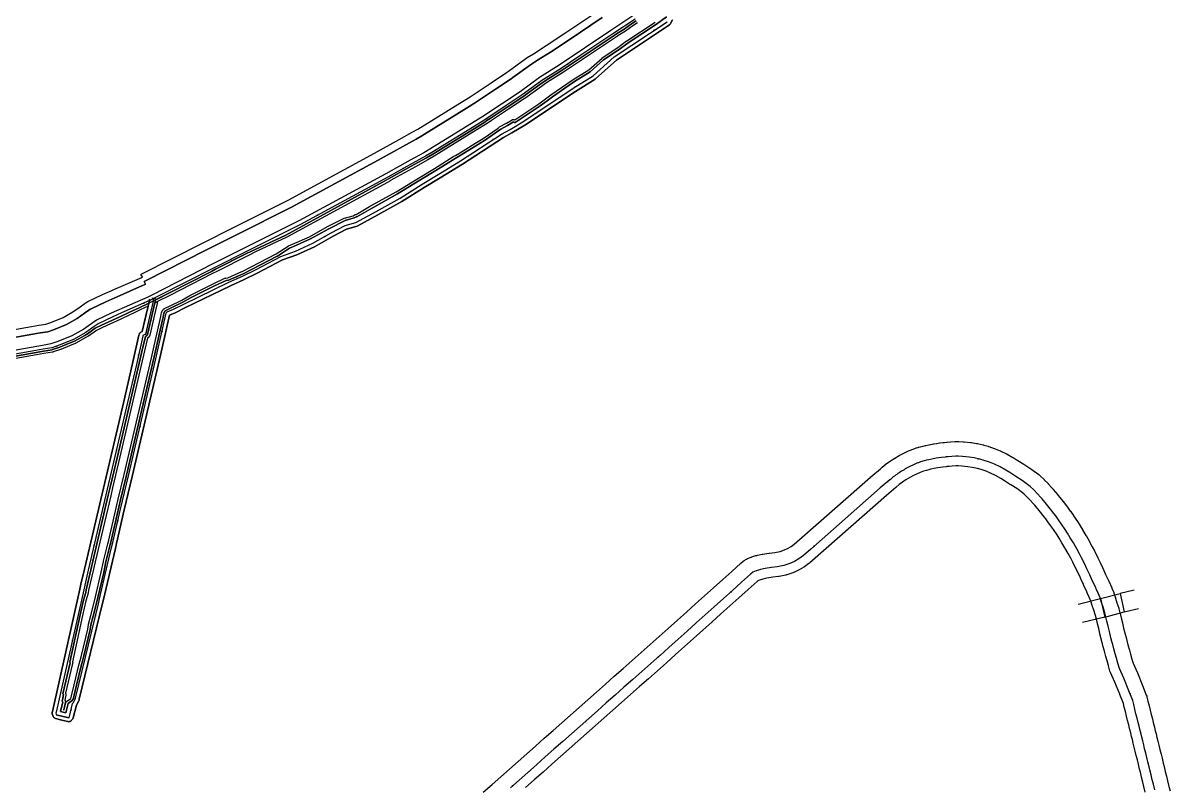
# Model space of a CAD drawing. Header units: inches. Extents: x 87989 to 118156, y 435697 to 451526.
# Drawn here: x 97724 to 98901, y 437303 to 438086 of the extents above; entities that cross this region are included whole.
import ezdxf

# ---------------------------------------------------------------- set-up
doc = ezdxf.new("R2010")
doc.units = ezdxf.units.IN
doc.header["$MEASUREMENT"] = 0
for name, color, linetype, true_color in [('As_waterkering_AWK', 7, 'Continuous', 0xbe8997), ('As_waterkering_BWK', 7, 'Continuous', 0x7b8981), ('Beschermingszone_BWK', 7, 'Continuous', 0xcf890d), ('Grens_bebouwingsvrije_zone_BWK', 7, 'Continuous', 0x6789ae), ('Kernzone_AWK', 7, 'Continuous', 0x778924), ('Kernzone_BWK', 7, 'Continuous', 0xcb89af), ('Kunstwerken_AWK', 7, 'Continuous', 0x7389c6), ('Kunstwerken_BWK', 7, 'Continuous', 0xc78952), ('Referentiepunten_AWK', 7, 'Continuous', 0x6f8969), ('Referentiepunten_BWK', 7, 'Continuous', 0x178980)]:
    doc.layers.add(name, color=color, linetype=linetype, true_color=true_color)

msp = doc.modelspace()

# ---------------------------------------------------------------- linework, layer by layer
at = {"layer": 'As_waterkering_AWK'}
msp.add_lwpolyline([(98885.756, 437299.776), (98884.342, 437305.513), (98883.225, 437310.047), (98881.99, 437315.062), (98880.709, 437320.261), (98879.915, 437323.481), (98878.675, 437328.514), (98877.594, 437332.9), (98876.464, 437337.489), (98875.36, 437341.967), (98874.375, 437345.964), (98873.381, 437350), (98872.475, 437353.661), (98871.691, 437356.824), (98870.784, 437360.488), (98869.635, 437365.131), (98868.7, 437368.905), (98867.588, 437373.401), (98866.484, 437377.859), (98865.339, 437382.484), (98864.185, 437387.145), (98863.135, 437391.382), (98859.128, 437401.42), (98854.099, 437414.228), (98849.384, 437424.286), (98847.777, 437429.856), (98846.415, 437434.878), (98845.262, 437439.127), (98843.79, 437444.555), (98842.597, 437448.952), (98841.749, 437452.078), (98840.776, 437455.663), (98840.772, 437455.681), (98839.168, 437462.24), (98837.99, 437467.504), (98836.654, 437472.69), (98835.624, 437477.032), (98835.554, 437477.327), (98834.454, 437481.412), (98832.647, 437486.992), (98831.154, 437491.942), (98829.582, 437496.657), (98828.696, 437498.969), (98827.775, 437501.372), (98825.608, 437506.086), (98825.102, 437507.186), (98821.663, 437514.346), (98818.969, 437520.376), (98818.433, 437521.524), (98816.111, 437526.495), (98813.799, 437531.27), (98810.47, 437537.899), (98808.347, 437541.985), (98805.655, 437547.021), (98802.172, 437553.072), (98799.072, 437558.344), (98796.257, 437563.064), (98793.846, 437566.786), (98790.064, 437572.388), (98786.916, 437576.852), (98784.069, 437580.744), (98781.818, 437583.73), (98780.041, 437586.033), (98777.479, 437589.223), (98774.646, 437592.75), (98770.067, 437598.152), (98768.443, 437600.007), (98765.368, 437603.502), (98761.529, 437607.527), (98757.853, 437611.074), (98749.747, 437617.039), (98743.209, 437621.024), (98736.933, 437625.171), (98732.819, 437627.645), (98726.9, 437630.984), (98721.277, 437633.72), (98716.099, 437635.855), (98710.653, 437637.731), (98706.223, 437638.995), (98700.356, 437640.323), (98695.2, 437641.176), (98688.458, 437641.863), (98683.948, 437642.019), (98681.39, 437641.944), (98677.315, 437641.736), (98673.792, 437641.466), (98671.464, 437641.241), (98670.436, 437641.131), (98666.94, 437640.7), (98664.234, 437640.31), (98661.419, 437639.85), (98657.024, 437639.022), (98653.86, 437638.341), (98651.513, 437637.789), (98648.914, 437637.132), (98645.326, 437636.143), (98644.584, 437635.876), (98643.846, 437635.598), (98643.108, 437635.318), (98642.374, 437635.028), (98641.641, 437634.737), (98640.912, 437634.435), (98640.182, 437634.133), (98639.458, 437633.82), (98638.734, 437633.506), (98638.014, 437633.182), (98637.295, 437632.857), (98636.581, 437632.521), (98635.867, 437632.185), (98635.159, 437631.838), (98634.451, 437631.492), (98633.743, 437631.13), (98633.735, 437631.126), (98633.728, 437631.123), (98633.721, 437631.119), (98633.706, 437631.111), (98633.693, 437631.105), (98633.68, 437631.097), (98633.667, 437631.091), (98633.653, 437631.085), (98633.64, 437631.078), (98633.627, 437631.071), (98633.614, 437631.065), (98633.601, 437631.058), (98633.588, 437631.051), (98633.575, 437631.045), (98633.562, 437631.038), (98633.549, 437631.031), (98633.536, 437631.024), (98633.523, 437631.018), (98633.51, 437631.011), (98632.2, 437630.339), (98630.91, 437629.629), (98629.619, 437628.918), (98628.349, 437628.17), (98627.078, 437627.421), (98625.83, 437626.635), (98624.581, 437625.848), (98623.356, 437625.025), (98622.13, 437624.203), (98620.93, 437623.344), (98619.73, 437622.486), (98618.555, 437621.593), (98617.382, 437620.702), (98616.236, 437619.774), (98615.09, 437618.849), (98613.972, 437617.89), (98613.965, 437617.884), (98613.96, 437617.88), (98613.954, 437617.875), (98613.946, 437617.868), (98613.938, 437617.861), (98613.924, 437617.849), (98613.912, 437617.84), (98613.901, 437617.83), (98613.89, 437617.821), (98613.879, 437617.811), (98613.868, 437617.801), (98613.856, 437617.792), (98613.845, 437617.782), (98613.834, 437617.772), (98613.823, 437617.763), (98613.812, 437617.753), (98613.801, 437617.744), (98613.789, 437617.734), (98613.778, 437617.724), (98613.768, 437617.715), (98613.756, 437617.705), (98603.717, 437609.401), (98555.932, 437567.197), (98532.625, 437546.705), (98525.043, 437540.038), (98520.466, 437536.812), (98515.841, 437534.144), (98511.127, 437531.92), (98504.992, 437529.875), (98498.233, 437528.541), (98492.185, 437527.74), (98485.782, 437526.673), (98480.891, 437525.695), (98476.973, 437524.445), (98476.711, 437524.361), (98473.126, 437523.011), (98470.865, 437520.984), (98461.544, 437512.63), (98452.238, 437504.289), (98442.933, 437495.948), (98433.612, 437487.594), (98424.31, 437479.257), (98415.025, 437470.934), (98405.739, 437462.611), (98396.417, 437454.256), (98387.114, 437445.918), (98377.897, 437437.696), (98377.808, 437437.618), (98368.542, 437429.419), (98359.332, 437421.27), (98350.124, 437413.123), (98340.916, 437404.974), (98331.706, 437396.824), (98322.744, 437388.894), (98313.782, 437380.964), (98304.838, 437373.05), (98295.894, 437365.136), (98286.95, 437357.221), (98278.006, 437349.307), (98269.062, 437341.393), (98260.117, 437333.478), (98251.174, 437325.564), (98242.229, 437317.65), (98233.285, 437309.735), (98224.341, 437301.821)], dxfattribs=at)
at = {"layer": 'As_waterkering_BWK'}
for points in [[(97857.4336, 437803.3543), (97857.922, 437802.389), (97853.981, 437785.124), (97849.874, 437767.3092), (97847.0258, 437765.8321), (97846.8816, 437765.1795), (97840.3423, 437736.0544), (97831.2672, 437697.084), (97791.0326, 437525.2587), (97787.3926, 437509.75), (97786.2816, 437504.8064), (97758.0849, 437379.3385), (97757.8466, 437378.3904), (97758.5081, 437376.7367), (97770.9764, 437373.5612), (97771.6711, 437374.8846), (97774.8935, 437388.2187), (97775.706, 437389.3045), (97777.7139, 437392.9059), (97777.9361, 437393.723), (97801.3697, 437490.6626), (97802.5872, 437495.8577), (97814.5808, 437547.0347), (97816.0604, 437553.3482), (97824.1182, 437587.7309), (97832.157, 437622.0327), (97860.2777, 437742.0248), (97863.0812, 437754.0834), (97870.4668, 437787.3433), (97870.6123, 437788.1383), (97870.9024, 437788.8749), (97871.1348, 437789.1689), (97871.3232, 437789.4073), (97872.0903, 437789.9281), (97878.4125, 437792.7805), (97888.3303, 437797.6536), (97935.1559, 437820.4287), (97949.3262, 437826.7174), (97962.7043, 437833.2759), (97988.8111, 437846.9476), (98003.5789, 437852.3924), (98021.5044, 437860.396), (98040.4883, 437871.1778), (98054.6436, 437878.52), (98065.69, 437881.695), (98086.4598, 437893.1383), (98110.9999, 437906.6982), (98133.8203, 437920.9196), (98150.2245, 437930.8415), (98172.9787, 437944.8644), (98215.246, 437972.3811), (98223.9111, 437977.0114), (98237.1403, 437984.8166), (98288.8003, 438019.6094), (98309.2394, 438032.2432), (98330.9353, 438051.4917), (98385.2411, 438087.6736)], [(98352.3004, 438090.3499), (98329.5892, 438075.1895), (98295.6904, 438052.585), (98276.3926, 438039.7167), (98262.7641, 438031.1633), (98256.5733, 438027.2779), (98238.7689, 438014.273), (98236.4675, 438012.5921), (98220.0098, 438001.6662), (98198.1514, 437987.1546), (98186.9617, 437980.249), (98143.6754, 437953.5379), (98137.2612, 437949.8421), (98123.5307, 437942.2994), (98098.3851, 437928.2472), (98008.9877, 437879.7733), (97952.6633, 437851.5521), (97920.8083, 437835.5912), (97858.6333, 437803.9613), (97857.4336, 437803.3543)], [(97857.4336, 437803.3543), (97853.8603, 437801.6527), (97827.4548, 437789.969), (97825.2666, 437789.0008), (97816.1578, 437784.9704), (97801.3221, 437777.9363), (97797.1583, 437774.9652), (97788.6221, 437768.8743), (97775.9882, 437761.7305), (97761.1715, 437755.7774), (97753.6309, 437753.1977), (97744.5446, 437751.6903), (97737.1519, 437750.36), (97715.7954, 437746.5169)]]:
    msp.add_lwpolyline(points, dxfattribs=at)
at = {"layer": 'Beschermingszone_BWK'}
for points in [[(97711.3678, 437771.1218), (97732.7243, 437774.9648), (97740.2851, 437776.3242), (97747.4973, 437777.5218), (97752.4592, 437779.2194), (97765.1278, 437784.3094), (97775.1719, 437789.9888), (97782.6374, 437795.3157), (97786.8012, 437798.2868), (97788.8221, 437799.5869), (97790.6116, 437800.5258), (97805.7446, 437807.6962), (97815.1509, 437811.8628), (97817.339, 437812.831), (97843.4262, 437824.3739), (97844.8986, 437825.075), (97846.5275, 437825.854), (97844.7931, 437828.3386), (97845.3929, 437828.6421), (97845.9651, 437828.9316), (97908.1889, 437860.5861), (97940.1204, 437876.5856), (97996.0396, 437904.6037), (98084.8816, 437952.7766), (98109.9605, 437966.7911), (98123.5298, 437974.2456), (98129.3307, 437977.588), (98172.2573, 438004.0771), (98183.0514, 438010.7386), (98204.5232, 438024.9936), (98220.4586, 438035.5727), (98222.2535, 438036.8837), (98240.058, 438049.8885), (98241.6889, 438050.994), (98247.8796, 438054.8793), (98261.1803, 438063.2271), (98280.1563, 438075.8807), (98314.0494, 438098.4814)], [(98318.4893, 438091.8266), (98284.5946, 438069.2248), (98265.5267, 438056.5098), (98252.1323, 438048.1033), (98245.9416, 438044.2179), (98244.7766, 438043.4283), (98226.9721, 438030.4235), (98225.0326, 438029.0068), (98208.9479, 438018.3286), (98187.3657, 438004.0003), (98176.4585, 437997.2691), (98133.4292, 437970.7165), (98127.453, 437967.2731), (98113.8377, 437959.7934), (98088.7397, 437945.7682), (97999.739, 437897.5093), (97943.7041, 437869.4331), (97911.7944, 437853.4447), (97849.5846, 437821.7972), (97849.0045, 437821.5037), (97848.4046, 437821.2002), (97849.838, 437818.5633), (97848.338, 437817.8521), (97846.7651, 437817.1031), (97820.5761, 437805.5152), (97818.3879, 437804.547), (97809.0768, 437800.4239), (97794.039, 437793.2971), (97792.8221, 437792.6587), (97791.4479, 437791.7746), (97787.2841, 437788.8035), (97779.476, 437783.2321), (97768.6031, 437777.0841), (97755.2471, 437771.7179), (97749.46, 437769.7381), (97741.6481, 437768.4413), (97734.1411, 437767.0912), (97712.7846, 437763.2482)], [(98384.6758, 438092.5039), (98374.4297, 438085.0391), (98345.0508, 438065.9102), (98336.1191, 438059.1797), (98320.0117, 438048.4844), (98306.2441, 438036.2695), (98290.1563, 438026.3262), (98283.5137, 438021.8262), (98267.3691, 438010.6094), (98261.9395, 438006.3809), (98254.8105, 438001.5293), (98229.1484, 437984.1914), (98228.1504, 437984.4395), (98227.3867, 437984.8672), (98221.4609, 437981.3711), (98214.4258, 437977.6113), (98213.3008, 437976.6406), (98197.7793, 437965.9102), (98188.9844, 437960.5176), (98177.0684, 437953.2129), (98169.248, 437948.418), (98167.707, 437947.4902), (98147.6191, 437935.1094), (98131.2051, 437925.1797), (98108.4668, 437911.0117), (98084.0449, 437897.5156), (98081.0605, 437895.873), (98066.5098, 437887.5293), (98066.0137, 437887.582), (98063.7695, 437886.3457), (98054.793, 437883.7656), (98037.7773, 437875.3887), (98019.2461, 437864.8633), (98001.6934, 437857.0254), (97997.5059, 437855.4824), (97985.1016, 437847.2617), (97985.0137, 437847.2168), (97959.3906, 437833.8789), (97949.8633, 437829.207), (97934.7793, 437822.4492), (97932.3906, 437822.2793), (97920.4063, 437816.6738), (97896.4902, 437804.6504), (97888.1172, 437799.8379), (97876.0527, 437794.043), (97874.0176, 437792.9922), (97871.2676, 437791.752), (97870.9668, 437791.582), (97870.1992, 437791.0625), (97870.0469, 437790.9395), (97869.9492, 437790.8906), (97869.8965, 437790.8008), (97869.7539, 437790.6465), (97869.5664, 437790.4082), (97869.334, 437790.1152), (97869.1699, 437789.875), (97869.041, 437789.6074), (97868.7988, 437788.9941), (97868.7129, 437788.8516), (97867.793, 437784.6348), (97866.4902, 437778.6602), (97861.1309, 437754.5273), (97858.3301, 437742.4785), (97830.2344, 437622.5957), (97829.8906, 437621.2891), (97824.1465, 437597.1973), (97820.791, 437582.2988), (97814.1133, 437553.8047), (97813.5371, 437551.4512), (97810.8613, 437540.5215), (97809.0801, 437533.5801), (97806.8125, 437522.6523), (97800.8379, 437497.1621), (97799.0605, 437490.0254), (97796.0293, 437477.9492), (97793.7383, 437469.0254), (97792.9063, 437464.166), (97786.3652, 437437.0996), (97784.9844, 437431.8691), (97784.0508, 437428.3301), (97778.9004, 437407.0703), (97776.248, 437395.6836), (97775.7422, 437393.4766), (97774.5371, 437391.3145), (97770.3906, 437388.5), (97768.1309, 437378.7695), (97762.6406, 437380.0293), (97764.9941, 437390.0117), (97764.4902, 437390.1309), (97764.1699, 437390.6504), (97764.8203, 437393.9453), (97765.5098, 437397.4492), (97764.8906, 437398.3809), (97772.5, 437430.1094), (97772.1895, 437430.6895), (97782.5879, 437479.2461), (97785.9727, 437494.3066), (97788.4805, 437502.1895), (97788.8105, 437504.8906), (97793.9258, 437526.6855), (97795.6992, 437534.2402), (97811.5801, 437601.9199), (97813.4844, 437610.0723), (97820.9102, 437641.8184), (97831.2324, 437685.9648), (97846.3379, 437750.7598), (97849.5977, 437764.9141), (97850.7949, 437765.5332), (97851.0859, 437765.7188), (97851.3418, 437765.9512), (97851.5547, 437766.2246), (97851.7168, 437766.5313), (97851.8223, 437766.8594), (97855.5508, 437783.0293), (97855.9297, 437784.6777), (97859.2539, 437799.2363), (97859.2555, 437799.2435), (97862.1387, 437800.6426), (97862.1307, 437800.6073), (97861.6914, 437798.6797), (97858.3672, 437784.1172), (97857.9863, 437782.4688), (97854.2598, 437766.2988), (97854.2012, 437766.0898), (97854.0938, 437765.7598), (97853.9258, 437765.3633), (97853.7656, 437765.0566), (97853.5313, 437764.6934), (97853.3184, 437764.4199), (97853.0254, 437764.1016), (97852.7695, 437763.8691), (97852.4258, 437763.6074), (97852.1328, 437763.4219), (97851.9453, 437763.3145), (97851.7754, 437763.2266), (97848.7715, 437750.1953), (97833.666, 437685.3965), (97823.3438, 437641.25), (97815.9199, 437609.502), (97814.0137, 437601.3496), (97798.1348, 437533.668), (97796.3594, 437526.1152), (97791.2754, 437504.4512), (97790.9609, 437501.8867), (97790.9414, 437501.7559), (97790.8613, 437501.4316), (97788.3867, 437493.6523), (97785.0293, 437478.7109), (97774.8203, 437431.0313), (97774.9355, 437430.666), (97774.9941, 437430.2871), (97774.9922, 437429.9043), (97774.9316, 437429.5273), (97767.582, 437398.8477), (97767.7734, 437398.5098), (97767.9102, 437398.1465), (97767.9902, 437397.7656), (97768.0098, 437397.377), (97767.9668, 437396.9922), (97767.2734, 437393.4629), (97766.9082, 437391.6172), (97767.1348, 437391.3027), (97767.3086, 437390.957), (97767.4258, 437390.5898), (97767.4863, 437390.207), (97767.4863, 437389.8203), (97767.4277, 437389.4375), (97765.6504, 437381.9043), (97766.2598, 437381.7637), (97767.9551, 437389.0664), (97768.0664, 437389.4219), (97768.2285, 437389.7559), (97768.4395, 437390.0645), (97768.6934, 437390.3359), (97768.9863, 437390.5684), (97772.6426, 437393.0508), (97773.3848, 437394.3828), (97773.8125, 437396.2461), (97776.4668, 437407.6484), (97781.627, 437428.9434), (97782.5664, 437432.5078), (97783.9414, 437437.7129), (97790.457, 437464.6699), (97791.2734, 437469.4473), (97791.3164, 437469.6484), (97793.6074, 437478.5645), (97796.6348, 437490.6309), (97798.4082, 437497.75), (97804.3711, 437523.1914), (97806.6328, 437534.0879), (97806.6582, 437534.2012), (97808.4355, 437541.1289), (97811.1094, 437552.0469), (97811.6816, 437554.3867), (97818.3535, 437582.8574), (97821.7109, 437597.7617), (97827.4648, 437621.8984), (97827.8008, 437623.166), (97827.8164, 437623.2344), (97855.8965, 437743.0469), (97858.6934, 437755.0801), (97864.0488, 437779.1973), (97865.3496, 437785.168), (97866.2695, 437789.3848), (97866.3633, 437789.707), (97866.5488, 437790.1035), (97866.7148, 437790.5234), (97866.7891, 437790.6934), (97866.918, 437790.9609), (97867.1016, 437791.2793), (97867.2637, 437791.5195), (97867.3711, 437791.6641), (97867.6035, 437791.959), (97867.793, 437792.1973), (97867.9336, 437792.3613), (97868.1328, 437792.6094), (97868.3652, 437792.8262), (97868.627, 437793.0059), (97868.7949, 437793.1309), (97869.5625, 437793.6504), (97869.7461, 437793.7637), (97870.0469, 437793.9336), (97870.2402, 437794.0293), (97872.9297, 437795.2441), (97874.9043, 437796.2637), (97874.9688, 437796.2969), (97886.9512, 437802.0508), (97895.2441, 437806.8184), (97895.3672, 437806.8828), (97919.2832, 437818.9082), (97919.3477, 437818.9375), (97931.3301, 437824.5449), (97931.6152, 437824.6563), (97931.9102, 437824.7344), (97932.2129, 437824.7734), (97934.1621, 437824.9121), (97948.7617, 437831.4531), (97948.8398, 437831.4902), (97958.2617, 437836.1094), (97983.8281, 437849.418), (97996.125, 437857.5664), (97996.2559, 437857.6465), (97996.6406, 437857.8281), (98000.75, 437859.3438), (98018.1152, 437867.0957), (98036.543, 437877.5625), (98036.6738, 437877.6309), (98053.6875, 437886.0078), (98053.9375, 437886.1152), (98054.1016, 437886.168), (98062.8086, 437888.6699), (98064.8066, 437889.7715), (98065.1602, 437889.9316), (98065.5352, 437890.0332), (98065.9199, 437890.0742), (98079.8359, 437898.0508), (98082.8359, 437899.7051), (98107.2012, 437913.168), (98129.8965, 437927.3105), (98146.3164, 437937.2422), (98166.4063, 437949.625), (98167.9512, 437950.5547), (98175.7617, 437955.3438), (98187.6777, 437962.6484), (98196.4141, 437968.0059), (98211.7676, 437978.6191), (98212.8066, 437979.5156), (98213.1758, 437979.7773), (98213.248, 437979.8164), (98220.2363, 437983.5508), (98226.127, 437987.0273), (98226.5176, 437987.2109), (98226.9355, 437987.3262), (98227.3652, 437987.3672), (98227.7969, 437987.334), (98228.2168, 437987.2266), (98228.6113, 437987.0488), (98228.7754, 437986.9551), (98253.4063, 438003.5996), (98260.4668, 438008.4023), (98265.834, 438012.582), (98265.9434, 438012.6641), (98282.0996, 438023.8867), (98288.7559, 438028.3965), (98288.8418, 438028.4531), (98304.7461, 438038.2832), (98318.3535, 438050.3555), (98318.6289, 438050.5684), (98334.6758, 438061.2207), (98343.5449, 438067.9063), (98343.6855, 438068.0059), (98373.0117, 438087.0996)]]:
    msp.add_lwpolyline(points, dxfattribs=at)
for points in [[(98354.8184, 438086.6211, 0), (98350.1367, 438083.4961, 0), (98350.0664, 438083.4473, 0), (98342.5684, 438078.0684, 0), (98342.4297, 438077.9766, 0), (98334.4766, 438073.041, 0), (98334.4082, 438072.9961, 0), (98332.0859, 438071.4453, 0), (98298.1875, 438048.8398, 0), (98278.875, 438035.9629, 0), (98278.7988, 438035.9141, 0), (98265.1563, 438027.3516, 0), (98260.4082, 438024.373, 0), (98256.0684, 438021.3359, 0), (98241.4238, 438010.6387, 0), (98239.0996, 438008.9414, 0), (98238.9785, 438008.8594, 0), (98238.3145, 438008.418, 0), (98222.498, 437997.918, 0), (98205.0137, 437986.3086, 0), (98200.623, 437983.3945, 0), (98200.5332, 437983.3359, 0), (98189.3242, 437976.4199, 0), (98146.0234, 437949.6992, 0), (98145.9531, 437949.6563, 0), (98139.4688, 437945.9199, 0), (98126.7637, 437938.9414, 0), (98100.5625, 437924.3105, 0), (98100.4688, 437924.2578, 0), (98098.0488, 437922.9082, 0), (97994.957, 437866.666, 0), (97994.8203, 437866.5957, 0), (97963.3652, 437851.8809, 0), (97963.3047, 437851.8516, 0), (97954.6797, 437847.5293, 0), (97922.8359, 437831.5742, 0), (97918.5391, 437829.3887, 0), (97874.8672, 437806.8633, 0), (97862.1387, 437800.6426, 0), (97859.2555, 437799.2435, 0), (97859.8711, 437801.9434, 0), (97859.8906, 437802.041, 0), (97859.918, 437802.3398, 0), (97862.3809, 437803.5436, 0), (97873.7441, 437809.0977, 0), (97917.4004, 437831.6133, 0), (97921.709, 437833.8066, 0), (97953.5586, 437849.7637, 0), (97962.2441, 437854.1152, 0), (97993.7598, 437868.8594, 0), (98096.8418, 437925.0957, 0), (98099.2539, 437926.4434, 0), (98099.3496, 437926.4961, 0), (98125.5527, 437941.1289, 0), (98138.2422, 437948.0996, 0), (98144.6992, 437951.8203, 0), (98188.0117, 437978.5469, 0), (98199.2012, 437985.4531, 0), (98199.2578, 437985.4883, 0), (98203.6309, 437988.3926, 0), (98221.1152, 438000, 0), (98236.9316, 438010.5, 0), (98237.5742, 438010.9258, 0), (98237.6465, 438010.9766, 0), (98239.9492, 438012.6582, 0), (98254.6133, 438023.3711, 0), (98259.0273, 438026.457, 0), (98263.8281, 438029.4688, 0), (98277.4785, 438038.0371, 0), (98296.8008, 438050.9199, 0), (98330.6992, 438073.5254, 0), (98333.0898, 438075.1211, 0), (98341.1113, 438080.0996, 0), (98348.6797, 438085.5273, 0), (98353.4102, 438088.6855, 0)], [(97716.198, 437744.557, 0), (97737.506, 437748.392, 0), (97744.885, 437749.72, 0), (97753.958, 437751.225, 0), (97754.278, 437751.305, 0), (97761.819, 437753.885, 0), (97761.917, 437753.922, 0), (97770.733, 437757.464, 0), (97776.734, 437759.875, 0), (97776.973, 437759.99, 0), (97787.377, 437765.873, 0), (97789.607, 437767.133, 0), (97789.784, 437767.246, 0), (97798.17, 437773.23, 0), (97804.701, 437776.268, 0), (97823.343, 437784.906, 0), (97831.896, 437789.002, 0), (97837.196, 437791.401, 0), (97842.576, 437793.935, 0), (97853.132, 437799.048, 0), (97852.399, 437795.915, 0), (97849.503, 437794.512, 0), (97843.654, 437791.679, 0), (97838.244, 437789.131, 0), (97832.952, 437786.736, 0), (97824.408, 437782.644, 0), (97805.754, 437774, 0), (97799.434, 437771.061, 0), (97791.236, 437765.211, 0), (97791.127, 437765.138, 0), (97790.95, 437765.025, 0), (97790.837, 437764.957, 0), (97788.607, 437763.696, 0), (97778.203, 437757.813, 0), (97778.056, 437757.737, 0), (97777.818, 437757.622, 0), (97777.666, 437757.555, 0), (97771.665, 437755.144, 0), (97762.849, 437751.602, 0), (97762.788, 437751.578, 0), (97762.69, 437751.542, 0), (97762.628, 437751.52, 0), (97755.087, 437748.94, 0), (97754.89, 437748.881, 0), (97754.57, 437748.801, 0), (97754.367, 437748.758, 0), (97745.311, 437747.256, 0), (97737.949, 437745.931, 0), (97716.702, 437742.108, 0)]]:
    msp.add_polyline3d(points, dxfattribs=at)
at = {"layer": 'Grens_bebouwingsvrije_zone_BWK'}
for points in [[(98350.0161, 438093.6344), (98327.3692, 438078.5169), (98274.2194, 438043.0753), (98254.3277, 438030.591), (98234.1805, 438015.875), (98195.9943, 437990.5237), (98141.6261, 437956.9736), (98135.2995, 437953.3283), (98121.5921, 437945.7983), (98096.456, 437931.7514), (98007.138, 437883.3205), (97919.0055, 437839.1619), (97856.8236, 437807.5285), (97855.6706, 437806.9451), (97852.1909, 437805.2881), (97814.4914, 437788.6072), (97799.2877, 437781.3985), (97786.4701, 437772.2526), (97774.2505, 437765.3431), (97759.7775, 437759.5281), (97752.6495, 437757.0895), (97743.8631, 437755.6319), (97714.9899, 437750.4362)], [(97853.1321, 437799.0482), (97852.3988, 437795.9152), (97850.0823, 437786.0184), (97846.3915, 437770.0091), (97845.105, 437769.3396), (97844.5785, 437768.9966), (97844.1132, 437768.5744), (97843.721, 437768.0835), (97843.4118, 437767.5366), (97843.1934, 437766.9474), (97842.9773, 437766.0489), (97836.443, 437736.9462), (97827.372, 437697.9936), (97787.1382, 437526.1717), (97783.4942, 437510.6455), (97782.379, 437505.6835), (97754.1932, 437380.2645), (97753.9373, 437379.2251), (97753.8565, 437378.6562), (97753.8588, 437378.0817), (97753.9439, 437377.5135), (97754.1103, 437376.9636), (97754.9191, 437374.9939), (97755.2485, 437374.4258), (97755.6683, 437373.9209), (97756.1668, 437373.4934), (97756.7298, 437373.1554), (97757.3414, 437372.9164), (97763.739, 437371.3143), (97769.9152, 437369.7835), (97770.5378, 437369.7008), (97771.1656, 437369.7169), (97771.7831, 437369.8312), (97772.375, 437370.0411), (97772.9267, 437370.3412), (97773.4244, 437370.7242), (97773.8559, 437371.1806), (97774.9819, 437372.6568), (97775.4946, 437373.7308), (97778.7486, 437386.694), (97779.1998, 437387.3567), (97781.2076, 437390.9582), (97781.5232, 437391.6971), (97781.81, 437392.7282), (97805.261, 437489.7363), (97806.4817, 437494.945), (97818.4753, 437546.122), (97819.9549, 437552.4355), (97828.0126, 437586.8182), (97836.0514, 437621.12), (97864.173, 437741.1156), (97866.9817, 437753.1969), (97874.382, 437786.5274), (97880.1169, 437789.1624), (97890.087, 437794.0601), (97936.8425, 437816.801), (97951.0178, 437823.0935), (97964.5125, 437829.7083), (97990.4376, 437843.2841), (98005.0862, 437848.6896), (98023.3076, 437856.8307), (98042.3976, 437867.6621), (98056.1316, 437874.7858), (98066.9265, 437877.8935), (98067.6202, 437878.1916), (98088.3922, 437889.636), (98113.025, 437903.2503), (98135.9132, 437917.5109), (98152.3089, 437927.4275), (98175.1192, 437941.4857), (98217.2835, 437968.9347), (98225.87, 437973.5249), (98239.2738, 437981.4352), (98290.9699, 438016.248), (98311.3425, 438028.8408), (98311.894, 438029.2511), (98333.3832, 438048.3161), (98387.6356, 438084.4771), (98388.3053, 438085.1024), (98388.769, 438085.7932), (98390.57, 438089.4827)]]:
    msp.add_lwpolyline(points, dxfattribs=at)
at = {"layer": 'Kernzone_AWK'}
for points in [[(98196.513, 437297.225), (98205.457, 437305.141), (98214.401, 437313.055), (98223.345, 437320.968), (98232.289, 437328.884), (98241.233, 437336.798), (98250.177, 437344.712), (98259.122, 437352.627), (98268.066, 437360.541), (98277.01, 437368.454), (98285.954, 437376.37), (98294.898, 437384.284), (98303.842, 437392.198), (98312.804, 437400.128), (98321.766, 437408.057), (98330.976, 437416.207), (98340.184, 437424.355), (98349.392, 437432.504), (98358.602, 437440.653), (98367.846, 437448.832), (98377.116, 437457.101), (98386.407, 437465.426), (98395.727, 437473.781), (98405.013, 437482.104), (98414.299, 437490.427), (98423.601, 437498.764), (98432.921, 437507.118), (98442.226, 437515.459), (98451.533, 437523.8), (98460.853, 437532.153), (98463.113, 437534.18), (98464.151, 437535.11), (98466.535, 437536.557), (98467.84, 437537.049), (98471.425, 437538.399), (98471.784, 437538.534), (98472.151, 437538.651), (98476.331, 437539.985), (98477.128, 437540.24), (98477.95, 437540.404), (98482.841, 437541.382), (98483.078, 437541.429), (98483.316, 437541.469), (98489.719, 437542.536), (98489.967, 437542.577), (98490.216, 437542.61), (98495.794, 437543.349), (98501.153, 437544.407), (98505.536, 437545.867), (98508.881, 437547.446), (98512.381, 437549.465), (98515.743, 437551.835), (98546.014, 437578.451), (98593.787, 437620.644), (98593.969, 437620.805), (98594.156, 437620.959), (98604.091, 437629.177), (98605.96, 437630.789), (98610.115, 437634.053), (98614.414, 437637.123), (98618.849, 437639.993), (98623.411, 437642.658), (98628.09, 437645.11), (98632.876, 437647.346), (98637.76, 437649.361), (98640.245, 437650.256), (98640.786, 437650.451), (98641.34, 437650.604), (98644.928, 437651.593), (98645.082, 437651.635), (98645.238, 437651.675), (98647.837, 437652.332), (98647.958, 437652.362), (98648.079, 437652.391), (98650.426, 437652.943), (98650.564, 437652.975), (98650.704, 437653.005), (98653.868, 437653.686), (98654.057, 437653.727), (98654.247, 437653.763), (98658.642, 437654.591), (98658.821, 437654.624), (98659.001, 437654.654), (98661.817, 437655.114), (98661.955, 437655.136), (98662.094, 437655.156), (98664.799, 437655.546), (98664.952, 437655.568), (98665.105, 437655.587), (98668.601, 437656.018), (98668.72, 437656.033), (98668.84, 437656.046), (98669.868, 437656.156), (98669.944, 437656.164), (98670.021, 437656.171), (98672.349, 437656.396), (98672.497, 437656.411), (98672.646, 437656.422), (98676.169, 437656.692), (98676.359, 437656.707), (98676.55, 437656.716), (98680.625, 437656.924), (98680.791, 437656.933), (98680.956, 437656.938), (98683.514, 437657.012), (98683.989, 437657.025), (98684.463, 437657.009), (98688.973, 437656.854), (98689.477, 437656.837), (98689.979, 437656.786), (98696.721, 437656.099), (98697.186, 437656.051), (98697.648, 437655.975), (98702.804, 437655.122), (98703.238, 437655.05), (98703.667, 437654.953), (98709.534, 437653.625), (98709.939, 437653.533), (98710.339, 437653.419), (98714.769, 437652.155), (98715.157, 437652.045), (98715.538, 437651.913), (98720.984, 437650.037), (98721.405, 437649.892), (98721.817, 437649.722), (98726.995, 437647.587), (98727.423, 437647.411), (98727.84, 437647.208), (98733.463, 437644.472), (98733.873, 437644.273), (98734.27, 437644.049), (98740.189, 437640.71), (98740.371, 437640.607), (98740.549, 437640.5), (98744.663, 437638.026), (98744.936, 437637.861), (98745.202, 437637.686), (98751.25, 437633.69), (98757.554, 437629.847), (98758.111, 437629.507), (98758.637, 437629.12), (98766.743, 437623.155), (98767.549, 437622.563), (98768.269, 437621.868), (98771.945, 437618.321), (98772.169, 437618.105), (98772.383, 437617.88), (98776.222, 437613.855), (98776.431, 437613.637), (98776.63, 437613.41), (98779.705, 437609.915), (98779.717, 437609.901), (98779.729, 437609.888), (98781.353, 437608.033), (98781.432, 437607.942), (98781.509, 437607.851), (98786.088, 437602.449), (98786.217, 437602.298), (98786.341, 437602.143), (98791.736, 437595.426), (98791.827, 437595.312), (98791.917, 437595.196), (98793.694, 437592.893), (98793.745, 437592.827), (98793.796, 437592.759), (98796.047, 437589.773), (98796.112, 437589.687), (98796.176, 437589.6), (98799.023, 437585.708), (98799.099, 437585.604), (98799.174, 437585.498), (98802.322, 437581.035), (98802.41, 437580.909), (98802.497, 437580.781), (98806.279, 437575.178), (98806.358, 437575.06), (98806.435, 437574.941), (98808.846, 437571.219), (98808.998, 437570.986), (98809.14, 437570.747), (98811.955, 437566.027), (98811.979, 437565.987), (98812.002, 437565.947), (98815.102, 437560.675), (98815.138, 437560.615), (98815.172, 437560.555), (98818.655, 437554.504), (98818.772, 437554.301), (98818.883, 437554.093), (98821.575, 437549.058), (98821.617, 437548.98), (98821.658, 437548.901), (98823.781, 437544.814), (98823.829, 437544.722), (98823.875, 437544.631), (98827.204, 437538.002), (98827.252, 437537.905), (98827.3, 437537.807), (98829.612, 437533.032), (98829.657, 437532.938), (98829.701, 437532.843), (98832.025, 437527.87), (98832.561, 437526.722), (98832.613, 437526.609), (98832.664, 437526.495), (98835.274, 437520.654), (98838.623, 437513.682), (98838.68, 437513.564), (98838.735, 437513.444), (98839.238, 437512.348), (98841.404, 437507.637), (98841.607, 437507.195), (98841.782, 437506.74), (98843.589, 437502.025), (98843.707, 437501.716), (98843.812, 437501.401), (98845.384, 437496.686), (98845.452, 437496.481), (98845.515, 437496.274), (98846.964, 437491.469), (98848.724, 437486.035), (98848.84, 437485.676), (98848.938, 437485.312), (98850.038, 437481.226), (98850.097, 437481.009), (98850.149, 437480.79), (98851.216, 437476.294), (98852.516, 437471.245), (98852.575, 437471.015), (98852.627, 437470.782), (98853.775, 437465.66), (98855.302, 437459.408), (98856.226, 437456.005), (98857.074, 437452.879), (98858.267, 437448.482), (98859.739, 437443.055), (98860.892, 437438.804), (98862.223, 437433.898), (98863.468, 437429.581), (98867.681, 437420.595), (98867.885, 437420.159), (98868.061, 437419.71), (98873.075, 437406.942), (98877.067, 437396.944), (98877.449, 437395.986), (98877.697, 437394.984), (98878.744, 437390.75), (98879.899, 437386.089), (98881.044, 437381.464), (98882.149, 437377.002), (98883.26, 437372.51), (98884.196, 437368.734), (98885.345, 437364.092), (98886.251, 437360.431), (98887.034, 437357.27), (98887.036, 437357.264), (98887.942, 437353.603), (98887.944, 437353.595), (98887.946, 437353.587), (98888.94, 437349.552), (98889.924, 437345.557), (98891.028, 437341.08), (98891.029, 437341.075), (98892.159, 437336.488), (98893.239, 437332.102), (98894.479, 437327.071), (98895.273, 437323.85), (98896.555, 437318.649), (98897.79, 437313.634), (98898.906, 437309.102), (98900.32, 437303.366), (98901.451, 437298.779)], [(98876.047, 437297.383), (98874.632, 437303.121), (98873.515, 437307.656), (98872.28, 437312.67), (98871, 437317.868), (98870.205, 437321.089), (98868.965, 437326.121), (98867.884, 437330.509), (98866.754, 437335.097), (98865.65, 437339.574), (98864.665, 437343.573), (98863.672, 437347.603), (98862.768, 437351.257), (98861.984, 437354.421), (98861.077, 437358.086), (98859.928, 437362.727), (98858.993, 437366.504), (98857.881, 437370.998), (98856.777, 437375.456), (98855.632, 437380.08), (98854.477, 437384.744), (98853.594, 437388.313), (98849.841, 437397.712), (98849.83, 437397.738), (98849.82, 437397.765), (98844.908, 437410.274), (98840.33, 437420.041), (98839.995, 437420.756), (98839.776, 437421.514), (98838.169, 437427.084), (98838.147, 437427.161), (98838.126, 437427.238), (98836.764, 437432.26), (98835.611, 437436.51), (98834.139, 437441.937), (98832.946, 437446.333), (98832.098, 437449.459), (98831.125, 437453.044), (98831.092, 437453.166), (98831.062, 437453.289), (98829.455, 437459.866), (98829.432, 437459.96), (98829.411, 437460.054), (98828.266, 437465.163), (98826.97, 437470.197), (98826.946, 437470.289), (98826.924, 437470.382), (98825.859, 437474.872), (98824.863, 437478.571), (98823.134, 437483.911), (98823.102, 437484.007), (98823.073, 437484.104), (98821.622, 437488.916), (98820.165, 437493.285), (98818.553, 437497.49), (98816.522, 437501.909), (98816.52, 437501.914), (98816.051, 437502.934), (98812.649, 437510.015), (98812.589, 437510.14), (98812.533, 437510.267), (98809.873, 437516.221), (98809.372, 437517.293), (98807.08, 437522.2), (98804.83, 437526.847), (98801.564, 437533.35), (98799.5, 437537.324), (98796.91, 437542.168), (98793.528, 437548.043), (98790.468, 437553.248), (98787.763, 437557.783), (98785.505, 437561.27), (98781.833, 437566.709), (98778.794, 437571.018), (98776.04, 437574.782), (98773.867, 437577.666), (98772.183, 437579.847), (98766.932, 437586.385), (98762.49, 437591.625), (98760.927, 437593.411), (98757.993, 437596.746), (98754.436, 437600.475), (98751.389, 437603.415), (98744.171, 437608.727), (98738.004, 437612.485), (98737.848, 437612.58), (98737.696, 437612.681), (98731.597, 437616.711), (98727.785, 437619.004), (98722.251, 437622.125), (98717.18, 437624.593), (98712.561, 437626.497), (98707.65, 437628.189), (98703.745, 437629.303), (98698.434, 437630.505), (98693.876, 437631.259), (98687.779, 437631.88), (98683.921, 437632.013), (98681.79, 437631.951), (98677.952, 437631.755), (98674.655, 437631.503), (98672.477, 437631.292), (98671.58, 437631.196), (98668.265, 437630.788), (98665.755, 437630.426), (98663.151, 437630), (98659.002, 437629.219), (98656.057, 437628.585), (98653.883, 437628.074), (98651.468, 437627.463), (98648.36, 437626.607), (98644.817, 437625.331), (98637.314, 437621.826), (98630.162, 437617.649), (98623.423, 437612.836), (98620.287, 437610.132), (98620.209, 437610.065), (98620.13, 437609.999), (98610.215, 437601.799), (98562.551, 437559.702), (98562.542, 437559.694), (98562.534, 437559.687), (98531.646, 437532.528), (98531.243, 437532.174), (98530.804, 437531.864), (98526.227, 437528.638), (98525.856, 437528.377), (98525.463, 437528.15), (98520.838, 437525.482), (98520.481, 437525.276), (98520.109, 437525.1), (98515.396, 437522.876), (98514.856, 437522.622), (98514.29, 437522.433), (98508.154, 437520.388), (98507.551, 437520.187), (98506.928, 437520.064), (98500.169, 437518.73), (98499.859, 437518.669), (98499.546, 437518.628), (98493.664, 437517.849), (98487.585, 437516.836), (98483.399, 437515.999), (98479.995, 437514.912), (98478.405, 437514.313), (98477.539, 437513.537), (98468.218, 437505.183), (98458.913, 437496.843), (98449.607, 437488.501), (98440.286, 437480.147), (98430.985, 437471.81), (98421.699, 437463.487), (98412.414, 437455.164), (98403.092, 437446.809), (98393.788, 437438.471), (98393.779, 437438.463), (98393.77, 437438.455), (98384.464, 437430.155), (98384.449, 437430.142), (98384.435, 437430.129), (98375.169, 437421.93), (98365.959, 437413.781), (98356.751, 437405.633), (98347.543, 437397.485), (98338.333, 437389.335), (98329.371, 437381.405), (98320.409, 437373.475), (98311.465, 437365.561), (98302.521, 437357.647), (98293.577, 437349.732), (98284.633, 437341.818), (98275.689, 437333.904), (98266.744, 437325.989), (98257.8, 437318.075), (98248.856, 437310.161), (98239.912, 437302.246)]]:
    msp.add_lwpolyline(points, dxfattribs=at)
at = {"layer": 'Kernzone_BWK'}
for points in [[(97712.7852, 437763.248), (97734.1406, 437767.0918), (97741.6484, 437768.4414), (97749.4609, 437769.7383), (97755.248, 437771.7188), (97768.6035, 437777.084), (97779.4766, 437783.2324), (97787.2832, 437788.8027), (97791.4473, 437791.7754), (97792.8223, 437792.6582), (97794.0391, 437793.2969), (97809.0762, 437800.4238), (97818.3887, 437804.5469), (97820.5762, 437805.5156), (97846.7656, 437817.1035), (97848.3379, 437817.8516), (97849.8379, 437818.5625), (97848.4043, 437821.2012), (97849.0039, 437821.5039), (97849.584, 437821.7969), (97911.7949, 437853.4453), (97943.7031, 437869.4336), (97999.7383, 437897.5098), (98088.7402, 437945.7676), (98113.8379, 437959.793), (98127.4531, 437967.2734), (98133.4297, 437970.7168), (98176.459, 437997.2695), (98187.3652, 438004), (98208.9473, 438018.3281), (98225.0332, 438029.0059), (98226.9727, 438030.4238), (98244.7773, 438043.4277), (98245.9414, 438044.2188), (98252.1328, 438048.1035), (98265.5273, 438056.5098), (98284.5938, 438069.2246), (98318.4902, 438091.8262)], [(98353.4102, 438088.6855), (98348.6797, 438085.5273), (98341.1113, 438080.0996), (98333.0898, 438075.1211), (98330.6992, 438073.5254), (98296.8008, 438050.9199), (98277.4785, 438038.0371), (98263.8281, 438029.4688), (98259.0273, 438026.457), (98254.6133, 438023.3711), (98239.9492, 438012.6582), (98237.6465, 438010.9766), (98237.5742, 438010.9258), (98236.9316, 438010.5), (98221.1152, 438000), (98203.6309, 437988.3926), (98199.2578, 437985.4883), (98199.2012, 437985.4531), (98188.0117, 437978.5469), (98144.6992, 437951.8203), (98138.2422, 437948.0996), (98125.5527, 437941.1289), (98099.3496, 437926.4961), (98099.2539, 437926.4434), (98096.8418, 437925.0957), (97993.7598, 437868.8594), (97962.2441, 437854.1152), (97953.5586, 437849.7637), (97921.709, 437833.8066), (97917.4004, 437831.6133), (97873.7441, 437809.0977), (97859.918, 437802.3398), (97853.1324, 437799.0484), (97842.5762, 437793.9355), (97837.1953, 437791.4004), (97831.8965, 437789.002), (97823.3438, 437784.9063), (97804.7012, 437776.2676), (97798.1699, 437773.2305), (97789.7832, 437767.2461), (97789.6074, 437767.1328), (97787.377, 437765.873), (97776.9727, 437759.9902), (97776.7344, 437759.875), (97770.7324, 437757.4629), (97761.918, 437753.9219), (97761.8184, 437753.8848), (97754.2773, 437751.3047), (97753.959, 437751.2246), (97744.8848, 437749.7188), (97737.5059, 437748.3906), (97716.1973, 437744.5566)], [(98390.5703, 438089.4824), (98388.7695, 438085.793), (98388.3047, 438085.1016), (98387.6348, 438084.4766), (98333.3828, 438048.3164), (98311.8945, 438029.252), (98311.3418, 438028.8398), (98290.9707, 438016.248), (98239.2734, 437981.4355), (98225.8691, 437973.5254), (98217.2832, 437968.9355), (98175.1191, 437941.4863), (98152.3086, 437927.4277), (98135.9141, 437917.5117), (98113.0254, 437903.25), (98088.3926, 437889.6367), (98067.6211, 437878.1914), (98066.9258, 437877.8926), (98056.1309, 437874.7852), (98042.3984, 437867.6621), (98023.3066, 437856.8301), (98005.0859, 437848.6895), (97990.4375, 437843.2832), (97964.5117, 437829.709), (97951.0176, 437823.0938), (97936.8418, 437816.8008), (97890.0879, 437794.0605), (97880.1172, 437789.1621), (97874.3828, 437786.5273), (97866.9824, 437753.1973), (97864.1738, 437741.1152), (97836.0508, 437621.1191), (97828.0117, 437586.8184), (97819.9551, 437552.4355), (97818.4746, 437546.1211), (97806.4824, 437494.9453), (97805.2617, 437489.7363), (97781.8105, 437392.7285), (97781.5234, 437391.6973), (97781.207, 437390.959), (97779.1992, 437387.3574), (97778.748, 437386.6934), (97775.4941, 437373.7305), (97774.9824, 437372.6563), (97773.8555, 437371.1797), (97773.4238, 437370.7246), (97772.9258, 437370.3418), (97772.375, 437370.041), (97771.7832, 437369.832), (97771.166, 437369.7168), (97770.5371, 437369.7012), (97769.916, 437369.7832), (97763.7383, 437371.3145), (97757.3418, 437372.916), (97756.7305, 437373.1563), (97756.166, 437373.4941), (97755.668, 437373.9219), (97755.248, 437374.4258), (97754.9199, 437374.9941), (97754.1094, 437376.9629), (97753.9434, 437377.5137), (97753.8594, 437378.082), (97753.8574, 437378.6563), (97753.9375, 437379.2246), (97754.1934, 437380.2637), (97782.3789, 437505.6836), (97783.4941, 437510.6445), (97787.1387, 437526.1719), (97827.3711, 437697.9941), (97836.4434, 437736.9453), (97842.9766, 437766.0488), (97843.1934, 437766.9473), (97843.4121, 437767.5371), (97843.7207, 437768.084), (97844.1133, 437768.5742), (97844.5781, 437768.9961), (97845.1055, 437769.3398), (97846.3906, 437770.0098), (97850.082, 437786.0176), (97852.3984, 437795.916), (97853.1323, 437799.0484), (97853.4536, 437800.7878), (97853.6038, 437801.4456), (97853.6276, 437801.5502), (97853.86, 437801.653), (97857.434, 437803.354), (97857.7789, 437803.5286), (97858.633, 437803.961), (97859.1499, 437804.224), (97859.2178, 437804.2585), (97859.2693, 437804.1566), (97859.4071, 437803.8841), (97860.0325, 437802.6475), (97859.918, 437802.3398), (97859.8906, 437802.041), (97859.8711, 437801.9434), (97859.2539, 437799.2363), (97855.9297, 437784.6777), (97855.5508, 437783.0293), (97851.8223, 437766.8594), (97851.7168, 437766.5313), (97851.5547, 437766.2246), (97851.3418, 437765.9512), (97851.0859, 437765.7188), (97850.7949, 437765.5332), (97849.5977, 437764.9141), (97846.3379, 437750.7598), (97831.2324, 437685.9648), (97820.9102, 437641.8184), (97813.4844, 437610.0723), (97811.5801, 437601.9199), (97795.6992, 437534.2402), (97793.9258, 437526.6855), (97788.8105, 437504.8906), (97788.4805, 437502.1895), (97785.9727, 437494.3066), (97782.5879, 437479.2461), (97772.1895, 437430.6895), (97772.5, 437430.1094), (97764.8906, 437398.3809), (97765.5098, 437397.4492), (97764.8203, 437393.9453), (97764.1699, 437390.6504), (97764.4902, 437390.1309), (97764.9941, 437390.0117), (97762.6406, 437380.0293), (97768.1309, 437378.7695), (97770.3906, 437388.5), (97774.5371, 437391.3145), (97775.7422, 437393.4766), (97776.248, 437395.6836), (97778.9004, 437407.0703), (97784.0508, 437428.3301), (97784.9844, 437431.8691), (97786.3652, 437437.0996), (97792.9063, 437464.166), (97793.7383, 437469.0254), (97796.0293, 437477.9492), (97799.0605, 437490.0254), (97800.8379, 437497.1621), (97806.8125, 437522.6523), (97809.0801, 437533.5801), (97810.8613, 437540.5215), (97813.5371, 437551.4512), (97814.1133, 437553.8047), (97820.791, 437582.2988), (97824.1465, 437597.1973), (97829.8906, 437621.2891), (97830.2344, 437622.5957), (97858.3301, 437742.4785), (97861.1309, 437754.5273), (97866.4902, 437778.6602), (97867.793, 437784.6348), (97868.7129, 437788.8516), (97868.7988, 437788.9941), (97869.041, 437789.6074), (97869.1699, 437789.875), (97869.334, 437790.1152), (97869.5664, 437790.4082), (97869.7539, 437790.6465), (97869.8965, 437790.8008), (97869.9492, 437790.8906), (97870.0469, 437790.9395), (97870.1992, 437791.0625), (97870.9668, 437791.582), (97871.2676, 437791.752), (97874.0176, 437792.9922), (97876.0527, 437794.043), (97888.1172, 437799.8379), (97896.4902, 437804.6504), (97920.4063, 437816.6738), (97932.3906, 437822.2793), (97934.7793, 437822.4492), (97949.8633, 437829.207), (97959.3906, 437833.8789), (97985.0137, 437847.2168), (97985.1016, 437847.2617), (97997.5059, 437855.4824), (98001.6934, 437857.0254), (98019.2461, 437864.8633), (98037.7773, 437875.3887), (98054.793, 437883.7656), (98063.7695, 437886.3457), (98066.0137, 437887.582), (98066.5098, 437887.5293), (98081.0605, 437895.873), (98084.0449, 437897.5156), (98108.4668, 437911.0117), (98131.2051, 437925.1797), (98147.6191, 437935.1094), (98167.707, 437947.4902), (98169.248, 437948.418), (98177.0684, 437953.2129), (98188.9844, 437960.5176), (98197.7793, 437965.9102), (98213.3008, 437976.6406), (98214.4258, 437977.6113), (98221.4609, 437981.3711), (98227.3867, 437984.8672), (98228.1504, 437984.4395), (98229.1484, 437984.1914), (98254.8105, 438001.5293), (98261.9395, 438006.3809), (98267.3691, 438010.6094), (98283.5137, 438021.8262), (98290.1563, 438026.3262), (98306.2441, 438036.2695), (98320.0117, 438048.4844), (98336.1191, 438059.1797), (98345.0508, 438065.9102), (98374.4297, 438085.0391), (98384.6758, 438092.5039)]]:
    msp.add_lwpolyline(points, dxfattribs=at)
at = {"layer": 'Kunstwerken_AWK'}
for points in [[(98807.027, 437490.1387, 0), (98829.887, 437496.0125, 0)], [(98829.887, 437496.0125, 0), (98850.2071, 437501.0925, 0)], [(98829.887, 437496.0125, 0), (98834.332, 437476.8037, 0)], [(98864.6533, 437504.4262, 0), (98850.2071, 437501.0925, 0)], [(98850.2071, 437501.0925, 0), (98854.4933, 437482.2012, 0)], [(98854.4933, 437482.2012, 0), (98869.0983, 437485.6937, 0)], [(98834.332, 437476.8037, 0), (98811.6307, 437471.5649, 0)], [(98834.332, 437476.8037, 0), (98854.4933, 437482.2012, 0)]]:
    msp.add_polyline3d(points, dxfattribs=at)
at = {"layer": 'Kunstwerken_BWK'}
msp.add_lwpolyline([(97758.156, 437376.839), (97770.993, 437373.557), (97758.156, 437376.839), (97770.9353, 437373.5717), (97770.993, 437373.557), (97758.156, 437376.839), (97758.2676, 437376.8105), (97770.993, 437373.557)], dxfattribs=at)
for points in [[(97853.236, 437803.139, 0), (97853.785, 437801.884, 0), (97848.373, 437778.354, 0)], [(97856.687, 437804.83, 0), (97857.922, 437802.389, 0), (97853.981, 437785.124, 0), (97849.716, 437766.624, 0)]]:
    msp.add_polyline3d(points, dxfattribs=at)
at = {"layer": 'Referentiepunten_AWK'}
for p in [(98704.593, 437639.364), (98611.293, 437615.668), (98783.546, 437581.437), (98536.095, 437549.756), (98450.803, 437503.003), (98830.617, 437493.552), (98376.308, 437436.291), (98860.368, 437398.313), (98301.418, 437370.024), (98226.527, 437303.756)]:
    msp.add_point(p, dxfattribs=at)
at = {"layer": 'Referentiepunten_BWK'}
for p in [(98372.0285, 438078.8706), (98283.007, 438044.1274), (98290.8511, 438020.877), (98200.0165, 437988.3929), (98206.7646, 437966.8596), (98114.2084, 437937.0898), (98122.1205, 437913.6284), (98026.4113, 437889.2209), (98033.7875, 437867.3721), (97937.3027, 437843.8557), (97943.7194, 437824.2291), (97847.9248, 437799.0264), (97866.7017, 437770.3877), (97758.5599, 437754.884), (97842.4826, 437745.5868), (97844.0961, 437672.9772), (97819.818, 437648.1894), (97821.2788, 437575.6151), (97797.0188, 437550.8231), (97798.3749, 437478.2737), (97774.7161, 437453.3429), (97773.3225, 437381.718)]:
    msp.add_point(p, dxfattribs=at)

doc.saveas('drawing.dxf')
